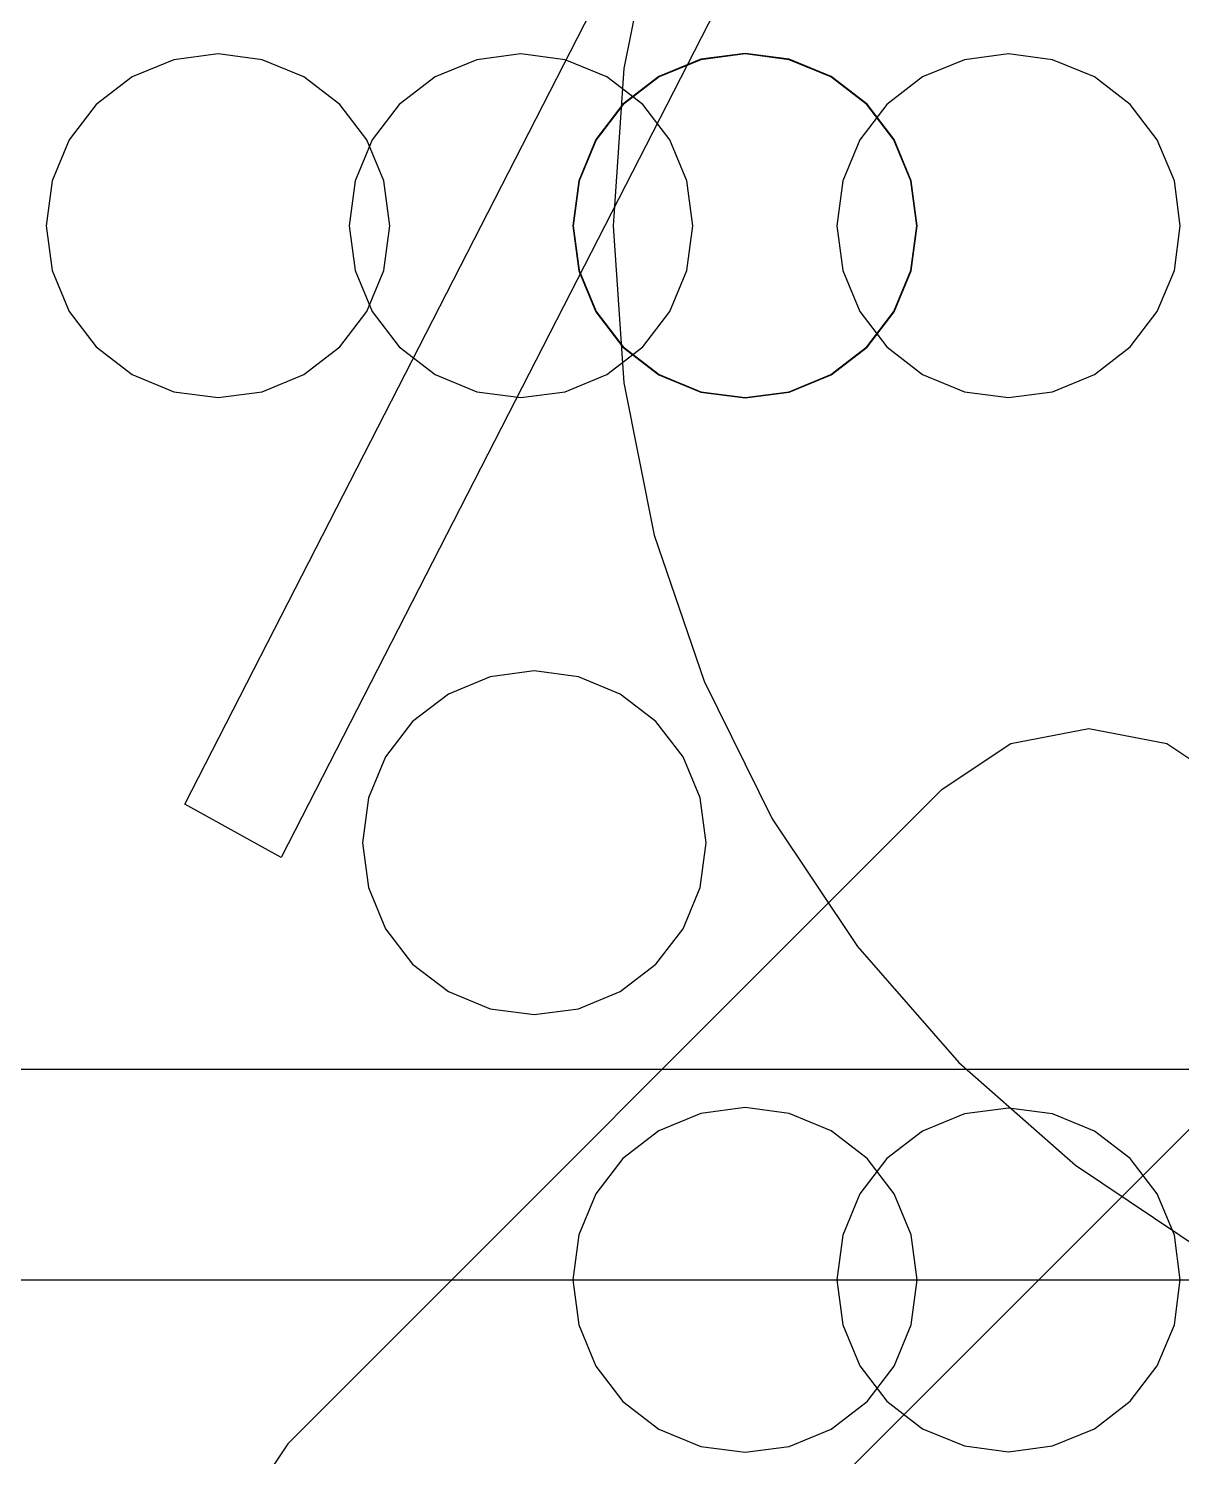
# Model space of a CAD drawing. Extents: x -257 to 298, y -311 to 343.
# Drawn here: x -22.76 to -7.94, y 8.87 to 27.22 of the extents above; entities that cross this region are included whole.
import ezdxf

# ---------------------------------------------------------------- set-up
doc = ezdxf.new("R2010")
doc.units = 0

msp = doc.modelspace()

# ---------------------------------------------------------------- linework, layer by layer
for p, q in [((-10.726852, 26.823246), (-11.26399, 26.601384)), ((-10.726852, 26.823246), (-11.26399, 26.601384)), ((-10.15999, 26.8972), (-10.726852, 26.823246)), ((-10.15999, 26.8972), (-10.726852, 26.823246)), ((-9.593128, 26.823246), (-10.15999, 26.8972)), ((-9.593128, 26.823246), (-10.15999, 26.8972)), ((-9.05599, 26.601384), (-9.593128, 26.823246)), ((-9.05599, 26.601384), (-9.593128, 26.823246)), ((-11.26399, 26.601384), (-11.724697, 26.24714)), ((-11.26399, 26.601384), (-11.724697, 26.24714)), ((-8.595283, 26.24714), (-9.05599, 26.601384)), ((-8.595283, 26.24714), (-9.05599, 26.601384)), ((-11.724697, 26.24714), (-12.072174, 25.7932)), ((-11.724697, 26.24714), (-12.072174, 25.7932)), ((-8.247806, 25.7932), (-8.595283, 26.24714)), ((-8.247806, 25.7932), (-8.595283, 26.24714)), ((-12.072174, 25.7932), (-12.291559, 25.265306)), ((-12.072174, 25.7932), (-12.291559, 25.265306)), ((-8.028421, 25.265306), (-8.247806, 25.7932)), ((-8.028421, 25.265306), (-8.247806, 25.7932)), ((-12.291559, 25.265306), (-12.36799, 24.6892)), ((-12.291559, 25.265306), (-12.36799, 24.6892)), ((-7.95199, 24.6892), (-8.028421, 25.265306)), ((-7.95199, 24.6892), (-8.028421, 25.265306)), ((-12.36799, 24.6892), (-12.291559, 24.113094)), ((-12.36799, 24.6892), (-12.291559, 24.113094)), ((-8.028421, 24.113094), (-7.95199, 24.6892)), ((-8.028421, 24.113094), (-7.95199, 24.6892)), ((-7.95199, 24.6892), (-7.95199, 24.6892)), ((-7.95199, 24.6892), (-7.95199, 24.6892)), ((-12.291559, 24.113094), (-12.072174, 23.5852)), ((-12.291559, 24.113094), (-12.072174, 23.5852)), ((-8.247806, 23.5852), (-8.028421, 24.113094)), ((-8.247806, 23.5852), (-8.028421, 24.113094)), ((-12.072174, 23.5852), (-11.724697, 23.13126)), ((-12.072174, 23.5852), (-11.724697, 23.13126)), ((-8.595283, 23.13126), (-8.247806, 23.5852)), ((-8.595283, 23.13126), (-8.247806, 23.5852)), ((-11.724697, 23.13126), (-11.26399, 22.777016)), ((-11.724697, 23.13126), (-11.26399, 22.777016)), ((-9.05599, 22.777016), (-8.595283, 23.13126)), ((-9.05599, 22.777016), (-8.595283, 23.13126)), ((-11.26399, 22.777016), (-10.726852, 22.555154)), ((-11.26399, 22.777016), (-10.726852, 22.555154)), ((-9.593128, 22.555154), (-9.05599, 22.777016)), ((-9.593128, 22.555154), (-9.05599, 22.777016)), ((-10.726852, 22.555154), (-10.15999, 22.4812)), ((-10.726852, 22.555154), (-10.15999, 22.4812)), ((-10.15999, 22.4812), (-9.593128, 22.555154)), ((-10.15999, 22.4812), (-9.593128, 22.555154)), ((-9.128965, 18.226006), (-10.132101, 18.03125)), ((-9.128965, 18.226006), (-10.132101, 18.03125)), ((-8.125964, 18.03056), (-9.128965, 18.226006)), ((-8.125964, 18.03056), (-9.128965, 18.226006)), ((-10.132101, 18.03125), (-11.01421, 17.44625)), ((-10.132101, 18.03125), (-11.01421, 17.44625)), ((-7.244258, 17.444952), (-8.125964, 18.03056)), ((-7.244258, 17.444952), (-8.125964, 18.03056)), ((-11.0142, 17.4473), (-19.42365, 9.03708)), ((-11.0142, 17.4473), (-19.42365, 9.03708)), ((-15.6524, 5.26664), (-7.24295, 13.67403)), ((-15.6524, 5.26664), (-7.24295, 13.67403)), ((-10.726852, 13.276646), (-11.26399, 13.054784)), ((-10.726852, 13.276646), (-11.26399, 13.054784)), ((-10.15999, 13.3506), (-10.726852, 13.276646)), ((-10.15999, 13.3506), (-10.726852, 13.276646)), ((-9.593128, 13.276646), (-10.15999, 13.3506)), ((-9.593128, 13.276646), (-10.15999, 13.3506)), ((-9.05599, 13.054784), (-9.593128, 13.276646)), ((-9.05599, 13.054784), (-9.593128, 13.276646)), ((-11.26399, 13.054784), (-11.724697, 12.70054)), ((-11.26399, 13.054784), (-11.724697, 12.70054)), ((-8.595283, 12.70054), (-9.05599, 13.054784)), ((-8.595283, 12.70054), (-9.05599, 13.054784)), ((-11.724697, 12.70054), (-12.072174, 12.2466)), ((-11.724697, 12.70054), (-12.072174, 12.2466)), ((-8.247806, 12.2466), (-8.595283, 12.70054)), ((-8.247806, 12.2466), (-8.595283, 12.70054)), ((-12.072174, 12.2466), (-12.291559, 11.718706)), ((-12.072174, 12.2466), (-12.291559, 11.718706)), ((-8.028421, 11.718706), (-8.247806, 12.2466)), ((-8.028421, 11.718706), (-8.247806, 12.2466)), ((-12.291559, 11.718706), (-12.36799, 11.1426)), ((-12.291559, 11.718706), (-12.36799, 11.1426)), ((-7.95199, 11.1426), (-8.028421, 11.718706)), ((-7.95199, 11.1426), (-8.028421, 11.718706)), ((-12.36799, 11.1426), (-12.291559, 10.566494)), ((-12.36799, 11.1426), (-12.291559, 10.566494)), ((-8.028421, 10.566494), (-7.95199, 11.1426)), ((-8.028421, 10.566494), (-7.95199, 11.1426)), ((-7.95199, 11.1426), (-7.95199, 11.1426)), ((-7.95199, 11.1426), (-7.95199, 11.1426)), ((-12.291559, 10.566494), (-12.072174, 10.0386)), ((-12.291559, 10.566494), (-12.072174, 10.0386)), ((-8.247806, 10.0386), (-8.028421, 10.566494)), ((-8.247806, 10.0386), (-8.028421, 10.566494)), ((-12.072174, 10.0386), (-11.724697, 9.58466)), ((-12.072174, 10.0386), (-11.724697, 9.58466)), ((-8.595283, 9.58466), (-8.247806, 10.0386)), ((-8.595283, 9.58466), (-8.247806, 10.0386)), ((-11.724697, 9.58466), (-11.26399, 9.230416)), ((-11.724697, 9.58466), (-11.26399, 9.230416)), ((-9.05599, 9.230416), (-8.595283, 9.58466)), ((-9.05599, 9.230416), (-8.595283, 9.58466)), ((-11.26399, 9.230416), (-10.726852, 9.008554)), ((-11.26399, 9.230416), (-10.726852, 9.008554)), ((-9.593128, 9.008554), (-9.05599, 9.230416)), ((-9.593128, 9.008554), (-9.05599, 9.230416)), ((-19.4237, 9.03682), (-20.008382, 8.154733)), ((-19.4237, 9.03682), (-20.008382, 8.154733)), ((-10.726852, 9.008554), (-10.15999, 8.9346)), ((-10.726852, 9.008554), (-10.15999, 8.9346)), ((-10.15999, 8.9346), (-9.593128, 9.008554)), ((-10.15999, 8.9346), (-9.593128, 9.008554))]:
    msp.add_line(p, q)
at = {"layer": 'Layer 1'}
for p, q in [((-11.0974, 32.9837), (-19.50764, 16.5725)), ((-11.0974, 32.9837), (-19.50764, 16.5725)), ((-11.0974, 32.9837), (-19.50764, 16.5725)), ((-11.0974, 32.9837), (-19.50764, 16.5725)), ((-11.0974, 32.9837), (-19.50764, 16.5725)), ((-20.7481, 17.2554), (-13.5269, 31.3411)), ((-20.7481, 17.2554), (-13.5269, 31.3411)), ((-20.7481, 17.2554), (-13.5269, 31.3411)), ((-20.7481, 17.2554), (-13.5269, 31.3411)), ((-20.7481, 17.2554), (-13.5269, 31.3411)), ((-14.71246, 28.665585), (-15.105978, 26.707884)), ((-14.71246, 28.665585), (-15.105978, 26.707884)), ((-14.71246, 28.665585), (-15.105978, 26.707884)), ((-14.71246, 28.665585), (-15.105978, 26.707884)), ((-14.71246, 28.665585), (-15.105978, 26.707884)), ((-20.886862, 26.823246), (-21.424, 26.601384)), ((-20.886862, 26.823246), (-21.424, 26.601384)), ((-20.886862, 26.823246), (-21.424, 26.601384)), ((-20.886862, 26.823246), (-21.424, 26.601384)), ((-20.886862, 26.823246), (-21.424, 26.601384)), ((-20.32, 26.8972), (-20.886862, 26.823246)), ((-20.32, 26.8972), (-20.886862, 26.823246)), ((-20.32, 26.8972), (-20.886862, 26.823246)), ((-20.32, 26.8972), (-20.886862, 26.823246)), ((-20.32, 26.8972), (-20.886862, 26.823246)), ((-19.753138, 26.823246), (-20.32, 26.8972)), ((-19.753138, 26.823246), (-20.32, 26.8972)), ((-19.753138, 26.823246), (-20.32, 26.8972)), ((-19.753138, 26.823246), (-20.32, 26.8972)), ((-19.753138, 26.823246), (-20.32, 26.8972)), ((-19.216, 26.601384), (-19.753138, 26.823246)), ((-19.216, 26.601384), (-19.753138, 26.823246)), ((-19.216, 26.601384), (-19.753138, 26.823246)), ((-19.216, 26.601384), (-19.753138, 26.823246)), ((-19.216, 26.601384), (-19.753138, 26.823246)), ((-16.993562, 26.823246), (-17.5307, 26.601384)), ((-16.4267, 26.8972), (-16.993562, 26.823246)), ((-15.859838, 26.823246), (-16.4267, 26.8972)), ((-15.3227, 26.601384), (-15.859838, 26.823246)), ((-14.11486, 26.828398), (-14.653295, 26.606)), ((-14.11486, 26.828398), (-14.653295, 26.606)), ((-14.11486, 26.828398), (-14.653295, 26.606)), ((-14.113562, 26.823246), (-14.6507, 26.601384)), ((-14.113562, 26.823246), (-14.6507, 26.601384)), ((-14.113562, 26.823246), (-14.6507, 26.601384)), ((-14.113562, 26.823246), (-14.6507, 26.601384)), ((-14.113562, 26.823246), (-14.6507, 26.601384)), ((-14.113562, 26.823246), (-14.6507, 26.601384)), ((-14.113562, 26.823246), (-14.6507, 26.601384)), ((-13.54663, 26.90253), (-14.11486, 26.828398)), ((-13.54663, 26.90253), (-14.11486, 26.828398)), ((-13.54663, 26.90253), (-14.11486, 26.828398)), ((-13.5467, 26.8972), (-14.113562, 26.823246)), ((-13.5467, 26.8972), (-14.113562, 26.823246)), ((-13.5467, 26.8972), (-14.113562, 26.823246)), ((-13.5467, 26.8972), (-14.113562, 26.823246)), ((-13.5467, 26.8972), (-14.113562, 26.823246)), ((-13.5467, 26.8972), (-14.113562, 26.823246)), ((-13.5467, 26.8972), (-14.113562, 26.823246)), ((-12.979838, 26.823246), (-13.5467, 26.8972)), ((-12.979838, 26.823246), (-13.5467, 26.8972)), ((-12.979838, 26.823246), (-13.5467, 26.8972)), ((-12.979838, 26.823246), (-13.5467, 26.8972)), ((-12.979838, 26.823246), (-13.5467, 26.8972)), ((-12.979838, 26.823246), (-13.5467, 26.8972)), ((-12.979838, 26.823246), (-13.5467, 26.8972)), ((-12.9784, 26.828398), (-13.54663, 26.90253)), ((-12.9784, 26.828398), (-13.54663, 26.90253)), ((-12.9784, 26.828398), (-13.54663, 26.90253)), ((-12.4427, 26.601384), (-12.979838, 26.823246)), ((-12.4427, 26.601384), (-12.979838, 26.823246)), ((-12.4427, 26.601384), (-12.979838, 26.823246)), ((-12.4427, 26.601384), (-12.979838, 26.823246)), ((-12.4427, 26.601384), (-12.979838, 26.823246)), ((-12.4427, 26.601384), (-12.979838, 26.823246)), ((-12.4427, 26.601384), (-12.979838, 26.823246)), ((-12.439965, 26.606), (-12.9784, 26.828398)), ((-12.439965, 26.606), (-12.9784, 26.828398)), ((-12.439965, 26.606), (-12.9784, 26.828398)), ((-15.105978, 26.707884), (-15.24, 24.6892)), ((-15.105978, 26.707884), (-15.24, 24.6892)), ((-15.105978, 26.707884), (-15.24, 24.6892)), ((-15.105978, 26.707884), (-15.24, 24.6892)), ((-15.105978, 26.707884), (-15.24, 24.6892)), ((-21.424, 26.601384), (-21.884707, 26.24714)), ((-21.424, 26.601384), (-21.884707, 26.24714)), ((-21.424, 26.601384), (-21.884707, 26.24714)), ((-21.424, 26.601384), (-21.884707, 26.24714)), ((-21.424, 26.601384), (-21.884707, 26.24714)), ((-18.755293, 26.24714), (-19.216, 26.601384)), ((-18.755293, 26.24714), (-19.216, 26.601384)), ((-18.755293, 26.24714), (-19.216, 26.601384)), ((-18.755293, 26.24714), (-19.216, 26.601384)), ((-18.755293, 26.24714), (-19.216, 26.601384)), ((-17.5307, 26.601384), (-17.991407, 26.24714)), ((-14.861993, 26.24714), (-15.3227, 26.601384)), ((-14.653295, 26.606), (-15.115114, 26.250901)), ((-14.653295, 26.606), (-15.115114, 26.250901)), ((-14.653295, 26.606), (-15.115114, 26.250901)), ((-14.6507, 26.601384), (-15.111407, 26.24714)), ((-14.6507, 26.601384), (-15.111407, 26.24714)), ((-14.6507, 26.601384), (-15.111407, 26.24714)), ((-14.6507, 26.601384), (-15.111407, 26.24714)), ((-14.6507, 26.601384), (-15.111407, 26.24714)), ((-14.6507, 26.601384), (-15.111407, 26.24714)), ((-14.6507, 26.601384), (-15.111407, 26.24714)), ((-11.981993, 26.24714), (-12.4427, 26.601384)), ((-11.981993, 26.24714), (-12.4427, 26.601384)), ((-11.981993, 26.24714), (-12.4427, 26.601384)), ((-11.981993, 26.24714), (-12.4427, 26.601384)), ((-11.981993, 26.24714), (-12.4427, 26.601384)), ((-11.981993, 26.24714), (-12.4427, 26.601384)), ((-11.981993, 26.24714), (-12.4427, 26.601384)), ((-11.978146, 26.250901), (-12.439965, 26.606)), ((-11.978146, 26.250901), (-12.439965, 26.606)), ((-11.978146, 26.250901), (-12.439965, 26.606)), ((-21.884707, 26.24714), (-22.232184, 25.7932)), ((-21.884707, 26.24714), (-22.232184, 25.7932)), ((-21.884707, 26.24714), (-22.232184, 25.7932)), ((-21.884707, 26.24714), (-22.232184, 25.7932)), ((-21.884707, 26.24714), (-22.232184, 25.7932)), ((-18.407816, 25.7932), (-18.755293, 26.24714)), ((-18.407816, 25.7932), (-18.755293, 26.24714)), ((-18.407816, 25.7932), (-18.755293, 26.24714)), ((-18.407816, 25.7932), (-18.755293, 26.24714)), ((-18.407816, 25.7932), (-18.755293, 26.24714)), ((-17.991407, 26.24714), (-18.338884, 25.7932)), ((-15.115114, 26.250901), (-15.46343, 25.795865)), ((-15.115114, 26.250901), (-15.46343, 25.795865)), ((-15.115114, 26.250901), (-15.46343, 25.795865)), ((-15.111407, 26.24714), (-15.458884, 25.7932)), ((-15.111407, 26.24714), (-15.458884, 25.7932)), ((-15.111407, 26.24714), (-15.458884, 25.7932)), ((-15.111407, 26.24714), (-15.458884, 25.7932)), ((-15.111407, 26.24714), (-15.458884, 25.7932)), ((-15.111407, 26.24714), (-15.458884, 25.7932)), ((-15.111407, 26.24714), (-15.458884, 25.7932)), ((-14.514516, 25.7932), (-14.861993, 26.24714)), ((-11.634516, 25.7932), (-11.981993, 26.24714)), ((-11.634516, 25.7932), (-11.981993, 26.24714)), ((-11.634516, 25.7932), (-11.981993, 26.24714)), ((-11.634516, 25.7932), (-11.981993, 26.24714)), ((-11.634516, 25.7932), (-11.981993, 26.24714)), ((-11.634516, 25.7932), (-11.981993, 26.24714)), ((-11.634516, 25.7932), (-11.981993, 26.24714)), ((-11.62983, 25.795865), (-11.978146, 26.250901)), ((-11.62983, 25.795865), (-11.978146, 26.250901)), ((-11.62983, 25.795865), (-11.978146, 26.250901)), ((-22.232184, 25.7932), (-22.451569, 25.265306)), ((-22.232184, 25.7932), (-22.451569, 25.265306)), ((-22.232184, 25.7932), (-22.451569, 25.265306)), ((-22.232184, 25.7932), (-22.451569, 25.265306)), ((-22.232184, 25.7932), (-22.451569, 25.265306)), ((-18.338884, 25.7932), (-18.558269, 25.265306)), ((-18.188431, 25.265306), (-18.407816, 25.7932)), ((-18.188431, 25.265306), (-18.407816, 25.7932)), ((-18.188431, 25.265306), (-18.407816, 25.7932)), ((-18.188431, 25.265306), (-18.407816, 25.7932)), ((-18.188431, 25.265306), (-18.407816, 25.7932)), ((-15.46343, 25.795865), (-15.683345, 25.266697)), ((-15.46343, 25.795865), (-15.683345, 25.266697)), ((-15.46343, 25.795865), (-15.683345, 25.266697)), ((-15.458884, 25.7932), (-15.678269, 25.265306)), ((-15.458884, 25.7932), (-15.678269, 25.265306)), ((-15.458884, 25.7932), (-15.678269, 25.265306)), ((-15.458884, 25.7932), (-15.678269, 25.265306)), ((-15.458884, 25.7932), (-15.678269, 25.265306)), ((-15.458884, 25.7932), (-15.678269, 25.265306)), ((-15.458884, 25.7932), (-15.678269, 25.265306)), ((-14.295131, 25.265306), (-14.514516, 25.7932)), ((-11.415131, 25.265306), (-11.634516, 25.7932)), ((-11.415131, 25.265306), (-11.634516, 25.7932)), ((-11.415131, 25.265306), (-11.634516, 25.7932)), ((-11.415131, 25.265306), (-11.634516, 25.7932)), ((-11.415131, 25.265306), (-11.634516, 25.7932)), ((-11.415131, 25.265306), (-11.634516, 25.7932)), ((-11.415131, 25.265306), (-11.634516, 25.7932)), ((-11.409915, 25.266697), (-11.62983, 25.795865)), ((-11.409915, 25.266697), (-11.62983, 25.795865)), ((-11.409915, 25.266697), (-11.62983, 25.795865)), ((-22.451569, 25.265306), (-22.528, 24.6892)), ((-22.451569, 25.265306), (-22.528, 24.6892)), ((-22.451569, 25.265306), (-22.528, 24.6892)), ((-22.451569, 25.265306), (-22.528, 24.6892)), ((-22.451569, 25.265306), (-22.528, 24.6892)), ((-18.558269, 25.265306), (-18.6347, 24.6892)), ((-18.112, 24.6892), (-18.188431, 25.265306)), ((-18.112, 24.6892), (-18.188431, 25.265306)), ((-18.112, 24.6892), (-18.188431, 25.265306)), ((-18.112, 24.6892), (-18.188431, 25.265306)), ((-18.112, 24.6892), (-18.188431, 25.265306)), ((-15.683345, 25.266697), (-15.75996, 24.6892)), ((-15.683345, 25.266697), (-15.75996, 24.6892)), ((-15.683345, 25.266697), (-15.75996, 24.6892)), ((-15.678269, 25.265306), (-15.7547, 24.6892)), ((-15.678269, 25.265306), (-15.7547, 24.6892)), ((-15.678269, 25.265306), (-15.7547, 24.6892)), ((-15.678269, 25.265306), (-15.7547, 24.6892)), ((-15.678269, 25.265306), (-15.7547, 24.6892)), ((-15.678269, 25.265306), (-15.7547, 24.6892)), ((-15.678269, 25.265306), (-15.7547, 24.6892)), ((-14.2187, 24.6892), (-14.295131, 25.265306)), ((-11.3387, 24.6892), (-11.415131, 25.265306)), ((-11.3387, 24.6892), (-11.415131, 25.265306)), ((-11.3387, 24.6892), (-11.415131, 25.265306)), ((-11.3387, 24.6892), (-11.415131, 25.265306)), ((-11.3387, 24.6892), (-11.415131, 25.265306)), ((-11.3387, 24.6892), (-11.415131, 25.265306)), ((-11.3387, 24.6892), (-11.415131, 25.265306)), ((-11.3333, 24.6892), (-11.409915, 25.266697)), ((-11.3333, 24.6892), (-11.409915, 25.266697)), ((-11.3333, 24.6892), (-11.409915, 25.266697)), ((-22.528, 24.6892), (-22.451569, 24.113094)), ((-22.528, 24.6892), (-22.451569, 24.113094)), ((-22.528, 24.6892), (-22.451569, 24.113094)), ((-22.528, 24.6892), (-22.451569, 24.113094)), ((-22.528, 24.6892), (-22.451569, 24.113094)), ((-18.6347, 24.6892), (-18.558269, 24.113094)), ((-18.188431, 24.113094), (-18.112, 24.6892)), ((-18.188431, 24.113094), (-18.112, 24.6892)), ((-18.188431, 24.113094), (-18.112, 24.6892)), ((-18.188431, 24.113094), (-18.112, 24.6892)), ((-18.188431, 24.113094), (-18.112, 24.6892)), ((-18.112, 24.6892), (-18.112, 24.6892)), ((-18.112, 24.6892), (-18.112, 24.6892)), ((-18.112, 24.6892), (-18.112, 24.6892)), ((-18.112, 24.6892), (-18.112, 24.6892)), ((-18.112, 24.6892), (-18.112, 24.6892)), ((-15.75996, 24.6892), (-15.683345, 24.111703)), ((-15.75996, 24.6892), (-15.683345, 24.111703)), ((-15.75996, 24.6892), (-15.683345, 24.111703)), ((-15.7547, 24.6892), (-15.678269, 24.113094)), ((-15.7547, 24.6892), (-15.678269, 24.113094)), ((-15.7547, 24.6892), (-15.678269, 24.113094)), ((-15.7547, 24.6892), (-15.678269, 24.113094)), ((-15.7547, 24.6892), (-15.678269, 24.113094)), ((-15.7547, 24.6892), (-15.678269, 24.113094)), ((-15.7547, 24.6892), (-15.678269, 24.113094)), ((-15.24, 24.6892), (-15.105978, 22.670516)), ((-15.24, 24.6892), (-15.105978, 22.670516)), ((-15.24, 24.6892), (-15.105978, 22.670516)), ((-15.24, 24.6892), (-15.105978, 22.670516)), ((-15.24, 24.6892), (-15.105978, 22.670516)), ((-14.295131, 24.113094), (-14.2187, 24.6892)), ((-14.2187, 24.6892), (-14.2187, 24.6892)), ((-11.415131, 24.113094), (-11.3387, 24.6892)), ((-11.415131, 24.113094), (-11.3387, 24.6892)), ((-11.415131, 24.113094), (-11.3387, 24.6892)), ((-11.415131, 24.113094), (-11.3387, 24.6892)), ((-11.415131, 24.113094), (-11.3387, 24.6892)), ((-11.415131, 24.113094), (-11.3387, 24.6892)), ((-11.415131, 24.113094), (-11.3387, 24.6892)), ((-11.409915, 24.111703), (-11.3333, 24.6892)), ((-11.409915, 24.111703), (-11.3333, 24.6892)), ((-11.409915, 24.111703), (-11.3333, 24.6892)), ((-11.3387, 24.6892), (-11.3387, 24.6892)), ((-11.3387, 24.6892), (-11.3387, 24.6892)), ((-11.3387, 24.6892), (-11.3387, 24.6892)), ((-11.3387, 24.6892), (-11.3387, 24.6892)), ((-11.3387, 24.6892), (-11.3387, 24.6892)), ((-11.3387, 24.6892), (-11.3387, 24.6892)), ((-11.3387, 24.6892), (-11.3387, 24.6892)), ((-11.3333, 24.6892), (-11.3333, 24.6892)), ((-11.3333, 24.6892), (-11.3333, 24.6892)), ((-11.3333, 24.6892), (-11.3333, 24.6892)), ((-22.451569, 24.113094), (-22.232184, 23.5852)), ((-22.451569, 24.113094), (-22.232184, 23.5852)), ((-22.451569, 24.113094), (-22.232184, 23.5852)), ((-22.451569, 24.113094), (-22.232184, 23.5852)), ((-22.451569, 24.113094), (-22.232184, 23.5852)), ((-18.558269, 24.113094), (-18.338884, 23.5852)), ((-18.407816, 23.5852), (-18.188431, 24.113094)), ((-18.407816, 23.5852), (-18.188431, 24.113094)), ((-18.407816, 23.5852), (-18.188431, 24.113094)), ((-18.407816, 23.5852), (-18.188431, 24.113094)), ((-18.407816, 23.5852), (-18.188431, 24.113094)), ((-15.683345, 24.111703), (-15.46343, 23.582535)), ((-15.683345, 24.111703), (-15.46343, 23.582535)), ((-15.683345, 24.111703), (-15.46343, 23.582535)), ((-15.678269, 24.113094), (-15.458884, 23.5852)), ((-15.678269, 24.113094), (-15.458884, 23.5852)), ((-15.678269, 24.113094), (-15.458884, 23.5852)), ((-15.678269, 24.113094), (-15.458884, 23.5852)), ((-15.678269, 24.113094), (-15.458884, 23.5852)), ((-15.678269, 24.113094), (-15.458884, 23.5852)), ((-15.678269, 24.113094), (-15.458884, 23.5852)), ((-14.514516, 23.5852), (-14.295131, 24.113094)), ((-11.634516, 23.5852), (-11.415131, 24.113094)), ((-11.634516, 23.5852), (-11.415131, 24.113094)), ((-11.634516, 23.5852), (-11.415131, 24.113094)), ((-11.634516, 23.5852), (-11.415131, 24.113094)), ((-11.634516, 23.5852), (-11.415131, 24.113094)), ((-11.634516, 23.5852), (-11.415131, 24.113094)), ((-11.634516, 23.5852), (-11.415131, 24.113094)), ((-11.62983, 23.582535), (-11.409915, 24.111703)), ((-11.62983, 23.582535), (-11.409915, 24.111703)), ((-11.62983, 23.582535), (-11.409915, 24.111703)), ((-22.232184, 23.5852), (-21.884707, 23.13126)), ((-22.232184, 23.5852), (-21.884707, 23.13126)), ((-22.232184, 23.5852), (-21.884707, 23.13126)), ((-22.232184, 23.5852), (-21.884707, 23.13126)), ((-22.232184, 23.5852), (-21.884707, 23.13126)), ((-18.755293, 23.13126), (-18.407816, 23.5852)), ((-18.755293, 23.13126), (-18.407816, 23.5852)), ((-18.755293, 23.13126), (-18.407816, 23.5852)), ((-18.755293, 23.13126), (-18.407816, 23.5852)), ((-18.755293, 23.13126), (-18.407816, 23.5852)), ((-18.338884, 23.5852), (-17.991407, 23.13126)), ((-15.46343, 23.582535), (-15.115114, 23.127499)), ((-15.46343, 23.582535), (-15.115114, 23.127499)), ((-15.46343, 23.582535), (-15.115114, 23.127499)), ((-15.458884, 23.5852), (-15.111407, 23.13126)), ((-15.458884, 23.5852), (-15.111407, 23.13126)), ((-15.458884, 23.5852), (-15.111407, 23.13126)), ((-15.458884, 23.5852), (-15.111407, 23.13126)), ((-15.458884, 23.5852), (-15.111407, 23.13126)), ((-15.458884, 23.5852), (-15.111407, 23.13126)), ((-15.458884, 23.5852), (-15.111407, 23.13126)), ((-14.861993, 23.13126), (-14.514516, 23.5852)), ((-11.981993, 23.13126), (-11.634516, 23.5852)), ((-11.981993, 23.13126), (-11.634516, 23.5852)), ((-11.981993, 23.13126), (-11.634516, 23.5852)), ((-11.981993, 23.13126), (-11.634516, 23.5852)), ((-11.981993, 23.13126), (-11.634516, 23.5852)), ((-11.981993, 23.13126), (-11.634516, 23.5852)), ((-11.981993, 23.13126), (-11.634516, 23.5852)), ((-11.978146, 23.127499), (-11.62983, 23.582535)), ((-11.978146, 23.127499), (-11.62983, 23.582535)), ((-11.978146, 23.127499), (-11.62983, 23.582535)), ((-21.884707, 23.13126), (-21.424, 22.777016)), ((-21.884707, 23.13126), (-21.424, 22.777016)), ((-21.884707, 23.13126), (-21.424, 22.777016)), ((-21.884707, 23.13126), (-21.424, 22.777016)), ((-21.884707, 23.13126), (-21.424, 22.777016)), ((-19.216, 22.777016), (-18.755293, 23.13126)), ((-19.216, 22.777016), (-18.755293, 23.13126)), ((-19.216, 22.777016), (-18.755293, 23.13126)), ((-19.216, 22.777016), (-18.755293, 23.13126)), ((-19.216, 22.777016), (-18.755293, 23.13126)), ((-17.991407, 23.13126), (-17.5307, 22.777016)), ((-15.3227, 22.777016), (-14.861993, 23.13126)), ((-15.115114, 23.127499), (-14.653295, 22.7724)), ((-15.115114, 23.127499), (-14.653295, 22.7724)), ((-15.115114, 23.127499), (-14.653295, 22.7724)), ((-15.111407, 23.13126), (-14.6507, 22.777016)), ((-15.111407, 23.13126), (-14.6507, 22.777016)), ((-15.111407, 23.13126), (-14.6507, 22.777016)), ((-15.111407, 23.13126), (-14.6507, 22.777016)), ((-15.111407, 23.13126), (-14.6507, 22.777016)), ((-15.111407, 23.13126), (-14.6507, 22.777016)), ((-15.111407, 23.13126), (-14.6507, 22.777016)), ((-12.4427, 22.777016), (-11.981993, 23.13126)), ((-12.4427, 22.777016), (-11.981993, 23.13126)), ((-12.4427, 22.777016), (-11.981993, 23.13126)), ((-12.4427, 22.777016), (-11.981993, 23.13126)), ((-12.4427, 22.777016), (-11.981993, 23.13126)), ((-12.4427, 22.777016), (-11.981993, 23.13126)), ((-12.4427, 22.777016), (-11.981993, 23.13126)), ((-12.439965, 22.7724), (-11.978146, 23.127499)), ((-12.439965, 22.7724), (-11.978146, 23.127499)), ((-12.439965, 22.7724), (-11.978146, 23.127499)), ((-21.424, 22.777016), (-20.886862, 22.555154)), ((-21.424, 22.777016), (-20.886862, 22.555154)), ((-21.424, 22.777016), (-20.886862, 22.555154)), ((-21.424, 22.777016), (-20.886862, 22.555154)), ((-21.424, 22.777016), (-20.886862, 22.555154)), ((-19.753138, 22.555154), (-19.216, 22.777016)), ((-19.753138, 22.555154), (-19.216, 22.777016)), ((-19.753138, 22.555154), (-19.216, 22.777016)), ((-19.753138, 22.555154), (-19.216, 22.777016)), ((-19.753138, 22.555154), (-19.216, 22.777016)), ((-17.5307, 22.777016), (-16.993562, 22.555154)), ((-15.859838, 22.555154), (-15.3227, 22.777016)), ((-14.653295, 22.7724), (-14.11486, 22.550002)), ((-14.653295, 22.7724), (-14.11486, 22.550002)), ((-14.653295, 22.7724), (-14.11486, 22.550002)), ((-14.6507, 22.777016), (-14.113562, 22.555154)), ((-14.6507, 22.777016), (-14.113562, 22.555154)), ((-14.6507, 22.777016), (-14.113562, 22.555154)), ((-14.6507, 22.777016), (-14.113562, 22.555154)), ((-14.6507, 22.777016), (-14.113562, 22.555154)), ((-14.6507, 22.777016), (-14.113562, 22.555154)), ((-14.6507, 22.777016), (-14.113562, 22.555154)), ((-12.979838, 22.555154), (-12.4427, 22.777016)), ((-12.979838, 22.555154), (-12.4427, 22.777016)), ((-12.979838, 22.555154), (-12.4427, 22.777016)), ((-12.979838, 22.555154), (-12.4427, 22.777016)), ((-12.979838, 22.555154), (-12.4427, 22.777016)), ((-12.979838, 22.555154), (-12.4427, 22.777016)), ((-12.979838, 22.555154), (-12.4427, 22.777016)), ((-12.9784, 22.550002), (-12.439965, 22.7724)), ((-12.9784, 22.550002), (-12.439965, 22.7724)), ((-12.9784, 22.550002), (-12.439965, 22.7724)), ((-15.105978, 22.670516), (-14.71246, 20.712815)), ((-15.105978, 22.670516), (-14.71246, 20.712815)), ((-15.105978, 22.670516), (-14.71246, 20.712815)), ((-15.105978, 22.670516), (-14.71246, 20.712815)), ((-15.105978, 22.670516), (-14.71246, 20.712815)), ((-20.886862, 22.555154), (-20.32, 22.4812)), ((-20.886862, 22.555154), (-20.32, 22.4812)), ((-20.886862, 22.555154), (-20.32, 22.4812)), ((-20.886862, 22.555154), (-20.32, 22.4812)), ((-20.886862, 22.555154), (-20.32, 22.4812)), ((-20.32, 22.4812), (-19.753138, 22.555154)), ((-20.32, 22.4812), (-19.753138, 22.555154)), ((-20.32, 22.4812), (-19.753138, 22.555154)), ((-20.32, 22.4812), (-19.753138, 22.555154)), ((-20.32, 22.4812), (-19.753138, 22.555154)), ((-16.993562, 22.555154), (-16.4267, 22.4812)), ((-16.4267, 22.4812), (-15.859838, 22.555154)), ((-14.11486, 22.550002), (-13.54663, 22.47587)), ((-14.11486, 22.550002), (-13.54663, 22.47587)), ((-14.11486, 22.550002), (-13.54663, 22.47587)), ((-14.113562, 22.555154), (-13.5467, 22.4812)), ((-14.113562, 22.555154), (-13.5467, 22.4812)), ((-14.113562, 22.555154), (-13.5467, 22.4812)), ((-14.113562, 22.555154), (-13.5467, 22.4812)), ((-14.113562, 22.555154), (-13.5467, 22.4812)), ((-14.113562, 22.555154), (-13.5467, 22.4812)), ((-14.113562, 22.555154), (-13.5467, 22.4812)), ((-13.5467, 22.4812), (-12.979838, 22.555154)), ((-13.5467, 22.4812), (-12.979838, 22.555154)), ((-13.5467, 22.4812), (-12.979838, 22.555154)), ((-13.5467, 22.4812), (-12.979838, 22.555154)), ((-13.5467, 22.4812), (-12.979838, 22.555154)), ((-13.5467, 22.4812), (-12.979838, 22.555154)), ((-13.5467, 22.4812), (-12.979838, 22.555154)), ((-13.54663, 22.47587), (-12.9784, 22.550002)), ((-13.54663, 22.47587), (-12.9784, 22.550002)), ((-13.54663, 22.47587), (-12.9784, 22.550002)), ((-14.71246, 20.712815), (-14.072269, 18.838307)), ((-14.71246, 20.712815), (-14.072269, 18.838307)), ((-14.71246, 20.712815), (-14.072269, 18.838307)), ((-14.71246, 20.712815), (-14.072269, 18.838307)), ((-14.71246, 20.712815), (-14.072269, 18.838307)), ((-16.256, 18.9675), (-16.822862, 18.893546)), ((-16.256, 18.9675), (-16.822862, 18.893546)), ((-16.256, 18.9675), (-16.822862, 18.893546)), ((-16.256, 18.9675), (-16.822862, 18.893546)), ((-16.256, 18.9675), (-16.822862, 18.893546)), ((-16.256, 18.9675), (-16.822862, 18.893546)), ((-16.256, 18.9675), (-16.822862, 18.893546)), ((-16.256, 18.9675), (-16.822862, 18.893546)), ((-16.256, 18.9675), (-16.822862, 18.893546)), ((-16.256, 18.9675), (-16.822862, 18.893546)), ((-15.689138, 18.893546), (-16.256, 18.9675)), ((-15.689138, 18.893546), (-16.256, 18.9675)), ((-15.689138, 18.893546), (-16.256, 18.9675)), ((-15.689138, 18.893546), (-16.256, 18.9675)), ((-15.689138, 18.893546), (-16.256, 18.9675)), ((-15.689138, 18.893546), (-16.256, 18.9675)), ((-15.689138, 18.893546), (-16.256, 18.9675)), ((-15.689138, 18.893546), (-16.256, 18.9675)), ((-15.689138, 18.893546), (-16.256, 18.9675)), ((-15.689138, 18.893546), (-16.256, 18.9675)), ((-16.822862, 18.893546), (-17.36, 18.671684)), ((-16.822862, 18.893546), (-17.36, 18.671684)), ((-16.822862, 18.893546), (-17.36, 18.671684)), ((-16.822862, 18.893546), (-17.36, 18.671684)), ((-16.822862, 18.893546), (-17.36, 18.671684)), ((-16.822862, 18.893546), (-17.36, 18.671684)), ((-16.822862, 18.893546), (-17.36, 18.671684)), ((-16.822862, 18.893546), (-17.36, 18.671684)), ((-16.822862, 18.893546), (-17.36, 18.671684)), ((-16.822862, 18.893546), (-17.36, 18.671684)), ((-15.152, 18.671684), (-15.689138, 18.893546)), ((-15.152, 18.671684), (-15.689138, 18.893546)), ((-15.152, 18.671684), (-15.689138, 18.893546)), ((-15.152, 18.671684), (-15.689138, 18.893546)), ((-15.152, 18.671684), (-15.689138, 18.893546)), ((-15.152, 18.671684), (-15.689138, 18.893546)), ((-15.152, 18.671684), (-15.689138, 18.893546)), ((-15.152, 18.671684), (-15.689138, 18.893546)), ((-15.152, 18.671684), (-15.689138, 18.893546)), ((-15.152, 18.671684), (-15.689138, 18.893546)), ((-14.072269, 18.838307), (-13.198227, 17.0692)), ((-14.072269, 18.838307), (-13.198227, 17.0692)), ((-14.072269, 18.838307), (-13.198227, 17.0692)), ((-14.072269, 18.838307), (-13.198227, 17.0692)), ((-14.072269, 18.838307), (-13.198227, 17.0692)), ((-17.36, 18.671684), (-17.820707, 18.31744)), ((-17.36, 18.671684), (-17.820707, 18.31744)), ((-17.36, 18.671684), (-17.820707, 18.31744)), ((-17.36, 18.671684), (-17.820707, 18.31744)), ((-17.36, 18.671684), (-17.820707, 18.31744)), ((-17.36, 18.671684), (-17.820707, 18.31744)), ((-17.36, 18.671684), (-17.820707, 18.31744)), ((-17.36, 18.671684), (-17.820707, 18.31744)), ((-17.36, 18.671684), (-17.820707, 18.31744)), ((-17.36, 18.671684), (-17.820707, 18.31744)), ((-14.691293, 18.31744), (-15.152, 18.671684)), ((-14.691293, 18.31744), (-15.152, 18.671684)), ((-14.691293, 18.31744), (-15.152, 18.671684)), ((-14.691293, 18.31744), (-15.152, 18.671684)), ((-14.691293, 18.31744), (-15.152, 18.671684)), ((-14.691293, 18.31744), (-15.152, 18.671684)), ((-14.691293, 18.31744), (-15.152, 18.671684)), ((-14.691293, 18.31744), (-15.152, 18.671684)), ((-14.691293, 18.31744), (-15.152, 18.671684)), ((-14.691293, 18.31744), (-15.152, 18.671684)), ((-17.820707, 18.31744), (-18.168184, 17.8635)), ((-17.820707, 18.31744), (-18.168184, 17.8635)), ((-17.820707, 18.31744), (-18.168184, 17.8635)), ((-17.820707, 18.31744), (-18.168184, 17.8635)), ((-17.820707, 18.31744), (-18.168184, 17.8635)), ((-17.820707, 18.31744), (-18.168184, 17.8635)), ((-17.820707, 18.31744), (-18.168184, 17.8635)), ((-17.820707, 18.31744), (-18.168184, 17.8635)), ((-17.820707, 18.31744), (-18.168184, 17.8635)), ((-17.820707, 18.31744), (-18.168184, 17.8635)), ((-14.343816, 17.8635), (-14.691293, 18.31744)), ((-14.343816, 17.8635), (-14.691293, 18.31744)), ((-14.343816, 17.8635), (-14.691293, 18.31744)), ((-14.343816, 17.8635), (-14.691293, 18.31744)), ((-14.343816, 17.8635), (-14.691293, 18.31744)), ((-14.343816, 17.8635), (-14.691293, 18.31744)), ((-14.343816, 17.8635), (-14.691293, 18.31744)), ((-14.343816, 17.8635), (-14.691293, 18.31744)), ((-14.343816, 17.8635), (-14.691293, 18.31744)), ((-14.343816, 17.8635), (-14.691293, 18.31744)), ((-18.168184, 17.8635), (-18.387569, 17.335606)), ((-18.168184, 17.8635), (-18.387569, 17.335606)), ((-18.168184, 17.8635), (-18.387569, 17.335606)), ((-18.168184, 17.8635), (-18.387569, 17.335606)), ((-18.168184, 17.8635), (-18.387569, 17.335606)), ((-18.168184, 17.8635), (-18.387569, 17.335606)), ((-18.168184, 17.8635), (-18.387569, 17.335606)), ((-18.168184, 17.8635), (-18.387569, 17.335606)), ((-18.168184, 17.8635), (-18.387569, 17.335606)), ((-18.168184, 17.8635), (-18.387569, 17.335606)), ((-14.124431, 17.335606), (-14.343816, 17.8635)), ((-14.124431, 17.335606), (-14.343816, 17.8635)), ((-14.124431, 17.335606), (-14.343816, 17.8635)), ((-14.124431, 17.335606), (-14.343816, 17.8635)), ((-14.124431, 17.335606), (-14.343816, 17.8635)), ((-14.124431, 17.335606), (-14.343816, 17.8635)), ((-14.124431, 17.335606), (-14.343816, 17.8635)), ((-14.124431, 17.335606), (-14.343816, 17.8635)), ((-14.124431, 17.335606), (-14.343816, 17.8635)), ((-14.124431, 17.335606), (-14.343816, 17.8635)), ((-19.5077, 16.5725), (-20.74809, 17.255477)), ((-19.5077, 16.5725), (-20.74809, 17.255477)), ((-19.5077, 16.5725), (-20.74809, 17.255477)), ((-19.5077, 16.5725), (-20.74809, 17.255477)), ((-19.5077, 16.5725), (-20.74809, 17.255477)), ((-18.387569, 17.335606), (-18.464, 16.7595)), ((-18.387569, 17.335606), (-18.464, 16.7595)), ((-18.387569, 17.335606), (-18.464, 16.7595)), ((-18.387569, 17.335606), (-18.464, 16.7595)), ((-18.387569, 17.335606), (-18.464, 16.7595)), ((-18.387569, 17.335606), (-18.464, 16.7595)), ((-18.387569, 17.335606), (-18.464, 16.7595)), ((-18.387569, 17.335606), (-18.464, 16.7595)), ((-18.387569, 17.335606), (-18.464, 16.7595)), ((-18.387569, 17.335606), (-18.464, 16.7595)), ((-14.048, 16.7595), (-14.124431, 17.335606)), ((-14.048, 16.7595), (-14.124431, 17.335606)), ((-14.048, 16.7595), (-14.124431, 17.335606)), ((-14.048, 16.7595), (-14.124431, 17.335606)), ((-14.048, 16.7595), (-14.124431, 17.335606)), ((-14.048, 16.7595), (-14.124431, 17.335606)), ((-14.048, 16.7595), (-14.124431, 17.335606)), ((-14.048, 16.7595), (-14.124431, 17.335606)), ((-14.048, 16.7595), (-14.124431, 17.335606)), ((-14.048, 16.7595), (-14.124431, 17.335606)), ((-13.198227, 17.0692), (-12.103157, 15.427704)), ((-13.198227, 17.0692), (-12.103157, 15.427704)), ((-13.198227, 17.0692), (-12.103157, 15.427704)), ((-13.198227, 17.0692), (-12.103157, 15.427704)), ((-13.198227, 17.0692), (-12.103157, 15.427704)), ((-18.464, 16.7595), (-18.387569, 16.183394)), ((-18.464, 16.7595), (-18.387569, 16.183394)), ((-18.464, 16.7595), (-18.387569, 16.183394)), ((-18.464, 16.7595), (-18.387569, 16.183394)), ((-18.464, 16.7595), (-18.387569, 16.183394)), ((-18.464, 16.7595), (-18.387569, 16.183394)), ((-18.464, 16.7595), (-18.387569, 16.183394)), ((-18.464, 16.7595), (-18.387569, 16.183394)), ((-18.464, 16.7595), (-18.387569, 16.183394)), ((-18.464, 16.7595), (-18.387569, 16.183394)), ((-14.124431, 16.183394), (-14.048, 16.7595)), ((-14.124431, 16.183394), (-14.048, 16.7595)), ((-14.124431, 16.183394), (-14.048, 16.7595)), ((-14.124431, 16.183394), (-14.048, 16.7595)), ((-14.124431, 16.183394), (-14.048, 16.7595)), ((-14.124431, 16.183394), (-14.048, 16.7595)), ((-14.124431, 16.183394), (-14.048, 16.7595)), ((-14.124431, 16.183394), (-14.048, 16.7595)), ((-14.124431, 16.183394), (-14.048, 16.7595)), ((-14.124431, 16.183394), (-14.048, 16.7595)), ((-14.048, 16.7595), (-14.048, 16.7595)), ((-14.048, 16.7595), (-14.048, 16.7595)), ((-14.048, 16.7595), (-14.048, 16.7595)), ((-14.048, 16.7595), (-14.048, 16.7595)), ((-14.048, 16.7595), (-14.048, 16.7595)), ((-14.048, 16.7595), (-14.048, 16.7595)), ((-14.048, 16.7595), (-14.048, 16.7595)), ((-14.048, 16.7595), (-14.048, 16.7595)), ((-14.048, 16.7595), (-14.048, 16.7595)), ((-14.048, 16.7595), (-14.048, 16.7595)), ((-18.387569, 16.183394), (-18.168184, 15.6555)), ((-18.387569, 16.183394), (-18.168184, 15.6555)), ((-18.387569, 16.183394), (-18.168184, 15.6555)), ((-18.387569, 16.183394), (-18.168184, 15.6555)), ((-18.387569, 16.183394), (-18.168184, 15.6555)), ((-18.387569, 16.183394), (-18.168184, 15.6555)), ((-18.387569, 16.183394), (-18.168184, 15.6555)), ((-18.387569, 16.183394), (-18.168184, 15.6555)), ((-18.387569, 16.183394), (-18.168184, 15.6555)), ((-18.387569, 16.183394), (-18.168184, 15.6555)), ((-14.343816, 15.6555), (-14.124431, 16.183394)), ((-14.343816, 15.6555), (-14.124431, 16.183394)), ((-14.343816, 15.6555), (-14.124431, 16.183394)), ((-14.343816, 15.6555), (-14.124431, 16.183394)), ((-14.343816, 15.6555), (-14.124431, 16.183394)), ((-14.343816, 15.6555), (-14.124431, 16.183394)), ((-14.343816, 15.6555), (-14.124431, 16.183394)), ((-14.343816, 15.6555), (-14.124431, 16.183394)), ((-14.343816, 15.6555), (-14.124431, 16.183394)), ((-14.343816, 15.6555), (-14.124431, 16.183394)), ((-18.168184, 15.6555), (-17.820707, 15.20156)), ((-18.168184, 15.6555), (-17.820707, 15.20156)), ((-18.168184, 15.6555), (-17.820707, 15.20156)), ((-18.168184, 15.6555), (-17.820707, 15.20156)), ((-18.168184, 15.6555), (-17.820707, 15.20156)), ((-18.168184, 15.6555), (-17.820707, 15.20156)), ((-18.168184, 15.6555), (-17.820707, 15.20156)), ((-18.168184, 15.6555), (-17.820707, 15.20156)), ((-18.168184, 15.6555), (-17.820707, 15.20156)), ((-18.168184, 15.6555), (-17.820707, 15.20156)), ((-14.691293, 15.20156), (-14.343816, 15.6555)), ((-14.691293, 15.20156), (-14.343816, 15.6555)), ((-14.691293, 15.20156), (-14.343816, 15.6555)), ((-14.691293, 15.20156), (-14.343816, 15.6555)), ((-14.691293, 15.20156), (-14.343816, 15.6555)), ((-14.691293, 15.20156), (-14.343816, 15.6555)), ((-14.691293, 15.20156), (-14.343816, 15.6555)), ((-14.691293, 15.20156), (-14.343816, 15.6555)), ((-14.691293, 15.20156), (-14.343816, 15.6555)), ((-14.691293, 15.20156), (-14.343816, 15.6555)), ((-12.103157, 15.427704), (-10.799881, 13.936028)), ((-12.103157, 15.427704), (-10.799881, 13.936028)), ((-12.103157, 15.427704), (-10.799881, 13.936028)), ((-12.103157, 15.427704), (-10.799881, 13.936028)), ((-12.103157, 15.427704), (-10.799881, 13.936028)), ((-17.820707, 15.20156), (-17.36, 14.847316)), ((-17.820707, 15.20156), (-17.36, 14.847316)), ((-17.820707, 15.20156), (-17.36, 14.847316)), ((-17.820707, 15.20156), (-17.36, 14.847316)), ((-17.820707, 15.20156), (-17.36, 14.847316)), ((-17.820707, 15.20156), (-17.36, 14.847316)), ((-17.820707, 15.20156), (-17.36, 14.847316)), ((-17.820707, 15.20156), (-17.36, 14.847316)), ((-17.820707, 15.20156), (-17.36, 14.847316)), ((-17.820707, 15.20156), (-17.36, 14.847316)), ((-15.152, 14.847316), (-14.691293, 15.20156)), ((-15.152, 14.847316), (-14.691293, 15.20156)), ((-15.152, 14.847316), (-14.691293, 15.20156)), ((-15.152, 14.847316), (-14.691293, 15.20156)), ((-15.152, 14.847316), (-14.691293, 15.20156)), ((-15.152, 14.847316), (-14.691293, 15.20156)), ((-15.152, 14.847316), (-14.691293, 15.20156)), ((-15.152, 14.847316), (-14.691293, 15.20156)), ((-15.152, 14.847316), (-14.691293, 15.20156)), ((-15.152, 14.847316), (-14.691293, 15.20156)), ((-17.36, 14.847316), (-16.822862, 14.625454)), ((-17.36, 14.847316), (-16.822862, 14.625454)), ((-17.36, 14.847316), (-16.822862, 14.625454)), ((-17.36, 14.847316), (-16.822862, 14.625454)), ((-17.36, 14.847316), (-16.822862, 14.625454)), ((-17.36, 14.847316), (-16.822862, 14.625454)), ((-17.36, 14.847316), (-16.822862, 14.625454)), ((-17.36, 14.847316), (-16.822862, 14.625454)), ((-17.36, 14.847316), (-16.822862, 14.625454)), ((-17.36, 14.847316), (-16.822862, 14.625454)), ((-15.689138, 14.625454), (-15.152, 14.847316)), ((-15.689138, 14.625454), (-15.152, 14.847316)), ((-15.689138, 14.625454), (-15.152, 14.847316)), ((-15.689138, 14.625454), (-15.152, 14.847316)), ((-15.689138, 14.625454), (-15.152, 14.847316)), ((-15.689138, 14.625454), (-15.152, 14.847316)), ((-15.689138, 14.625454), (-15.152, 14.847316)), ((-15.689138, 14.625454), (-15.152, 14.847316)), ((-15.689138, 14.625454), (-15.152, 14.847316)), ((-15.689138, 14.625454), (-15.152, 14.847316)), ((-16.822862, 14.625454), (-16.256, 14.5515)), ((-16.822862, 14.625454), (-16.256, 14.5515)), ((-16.822862, 14.625454), (-16.256, 14.5515)), ((-16.822862, 14.625454), (-16.256, 14.5515)), ((-16.822862, 14.625454), (-16.256, 14.5515)), ((-16.822862, 14.625454), (-16.256, 14.5515)), ((-16.822862, 14.625454), (-16.256, 14.5515)), ((-16.822862, 14.625454), (-16.256, 14.5515)), ((-16.822862, 14.625454), (-16.256, 14.5515)), ((-16.822862, 14.625454), (-16.256, 14.5515)), ((-16.256, 14.5515), (-15.689138, 14.625454)), ((-16.256, 14.5515), (-15.689138, 14.625454)), ((-16.256, 14.5515), (-15.689138, 14.625454)), ((-16.256, 14.5515), (-15.689138, 14.625454)), ((-16.256, 14.5515), (-15.689138, 14.625454)), ((-16.256, 14.5515), (-15.689138, 14.625454)), ((-16.256, 14.5515), (-15.689138, 14.625454)), ((-16.256, 14.5515), (-15.689138, 14.625454)), ((-16.256, 14.5515), (-15.689138, 14.625454)), ((-16.256, 14.5515), (-15.689138, 14.625454)), ((-111.946, 13.8518), (111.946, 13.8518)), ((-111.946, 13.8518), (111.946, 13.8518)), ((-111.946, 13.8518), (111.946, 13.8518)), ((-111.946, 13.8518), (111.946, 13.8518)), ((-111.946, 13.8518), (111.946, 13.8518)), ((-111.946, 13.8518), (111.946, 13.8518)), ((-111.946, 13.8518), (111.946, 13.8518)), ((-10.799881, 13.936028), (-9.301221, 12.616381)), ((-10.799881, 13.936028), (-9.301221, 12.616381)), ((-10.799881, 13.936028), (-9.301221, 12.616381)), ((-10.799881, 13.936028), (-9.301221, 12.616381)), ((-10.799881, 13.936028), (-9.301221, 12.616381)), ((-14.11486, 13.281798), (-14.653295, 13.0594)), ((-14.11486, 13.281798), (-14.653295, 13.0594)), ((-14.11486, 13.281798), (-14.653295, 13.0594)), ((-13.54663, 13.35593), (-14.11486, 13.281798)), ((-13.54663, 13.35593), (-14.11486, 13.281798)), ((-13.54663, 13.35593), (-14.11486, 13.281798)), ((-12.9784, 13.281798), (-13.54663, 13.35593)), ((-12.9784, 13.281798), (-13.54663, 13.35593)), ((-12.9784, 13.281798), (-13.54663, 13.35593)), ((-12.439965, 13.0594), (-12.9784, 13.281798)), ((-12.439965, 13.0594), (-12.9784, 13.281798)), ((-12.439965, 13.0594), (-12.9784, 13.281798)), ((-14.653295, 13.0594), (-15.115114, 12.704301)), ((-14.653295, 13.0594), (-15.115114, 12.704301)), ((-14.653295, 13.0594), (-15.115114, 12.704301)), ((-11.978146, 12.704301), (-12.439965, 13.0594)), ((-11.978146, 12.704301), (-12.439965, 13.0594)), ((-11.978146, 12.704301), (-12.439965, 13.0594)), ((-15.115114, 12.704301), (-15.46343, 12.249265)), ((-15.115114, 12.704301), (-15.46343, 12.249265)), ((-15.115114, 12.704301), (-15.46343, 12.249265)), ((-11.62983, 12.249265), (-11.978146, 12.704301)), ((-11.62983, 12.249265), (-11.978146, 12.704301)), ((-11.62983, 12.249265), (-11.978146, 12.704301)), ((-9.301221, 12.616381), (-7.62, 11.490973)), ((-9.301221, 12.616381), (-7.62, 11.490973)), ((-9.301221, 12.616381), (-7.62, 11.490973)), ((-9.301221, 12.616381), (-7.62, 11.490973)), ((-9.301221, 12.616381), (-7.62, 11.490973)), ((-15.46343, 12.249265), (-15.683345, 11.720097)), ((-15.46343, 12.249265), (-15.683345, 11.720097)), ((-15.46343, 12.249265), (-15.683345, 11.720097)), ((-11.409915, 11.720097), (-11.62983, 12.249265)), ((-11.409915, 11.720097), (-11.62983, 12.249265)), ((-11.409915, 11.720097), (-11.62983, 12.249265)), ((-15.683345, 11.720097), (-15.75996, 11.1426)), ((-15.683345, 11.720097), (-15.75996, 11.1426)), ((-15.683345, 11.720097), (-15.75996, 11.1426)), ((-11.3333, 11.1426), (-11.409915, 11.720097)), ((-11.3333, 11.1426), (-11.409915, 11.720097)), ((-11.3333, 11.1426), (-11.409915, 11.720097)), ((-26.8266, 11.1425), (-0.698141, 11.1425)), ((-26.8266, 11.1425), (-0.698141, 11.1425)), ((-26.8266, 11.1425), (-0.698141, 11.1425)), ((-26.8266, 11.1425), (-0.698141, 11.1425)), ((-26.8266, 11.1425), (-0.698141, 11.1425)), ((-26.8266, 11.1425), (-0.698141, 11.1425)), ((-26.8266, 11.1425), (-0.698141, 11.1425)), ((-26.8266, 11.1425), (-0.698141, 11.1425)), ((-26.8266, 11.1425), (-0.698141, 11.1425)), ((-26.8266, 11.1425), (-0.698141, 11.1425)), ((-15.75996, 11.1426), (-15.683345, 10.565103)), ((-15.75996, 11.1426), (-15.683345, 10.565103)), ((-15.75996, 11.1426), (-15.683345, 10.565103)), ((-11.409915, 10.565103), (-11.3333, 11.1426)), ((-11.409915, 10.565103), (-11.3333, 11.1426)), ((-11.409915, 10.565103), (-11.3333, 11.1426)), ((-11.3333, 11.1426), (-11.3333, 11.1426)), ((-11.3333, 11.1426), (-11.3333, 11.1426)), ((-11.3333, 11.1426), (-11.3333, 11.1426)), ((-15.683345, 10.565103), (-15.46343, 10.035935)), ((-15.683345, 10.565103), (-15.46343, 10.035935)), ((-15.683345, 10.565103), (-15.46343, 10.035935)), ((-11.62983, 10.035935), (-11.409915, 10.565103)), ((-11.62983, 10.035935), (-11.409915, 10.565103)), ((-11.62983, 10.035935), (-11.409915, 10.565103)), ((-15.46343, 10.035935), (-15.115114, 9.580899)), ((-15.46343, 10.035935), (-15.115114, 9.580899)), ((-15.46343, 10.035935), (-15.115114, 9.580899)), ((-11.978146, 9.580899), (-11.62983, 10.035935)), ((-11.978146, 9.580899), (-11.62983, 10.035935)), ((-11.978146, 9.580899), (-11.62983, 10.035935)), ((-15.115114, 9.580899), (-14.653295, 9.2258)), ((-15.115114, 9.580899), (-14.653295, 9.2258)), ((-15.115114, 9.580899), (-14.653295, 9.2258)), ((-12.439965, 9.2258), (-11.978146, 9.580899)), ((-12.439965, 9.2258), (-11.978146, 9.580899)), ((-12.439965, 9.2258), (-11.978146, 9.580899)), ((-14.653295, 9.2258), (-14.11486, 9.003402)), ((-14.653295, 9.2258), (-14.11486, 9.003402)), ((-14.653295, 9.2258), (-14.11486, 9.003402)), ((-12.9784, 9.003402), (-12.439965, 9.2258)), ((-12.9784, 9.003402), (-12.439965, 9.2258)), ((-12.9784, 9.003402), (-12.439965, 9.2258)), ((-14.11486, 9.003402), (-13.54663, 8.92927)), ((-14.11486, 9.003402), (-13.54663, 8.92927)), ((-14.11486, 9.003402), (-13.54663, 8.92927)), ((-13.54663, 8.92927), (-12.9784, 9.003402)), ((-13.54663, 8.92927), (-12.9784, 9.003402)), ((-13.54663, 8.92927), (-12.9784, 9.003402))]:
    msp.add_line(p, q, dxfattribs=at)

doc.saveas('drawing.dxf')
